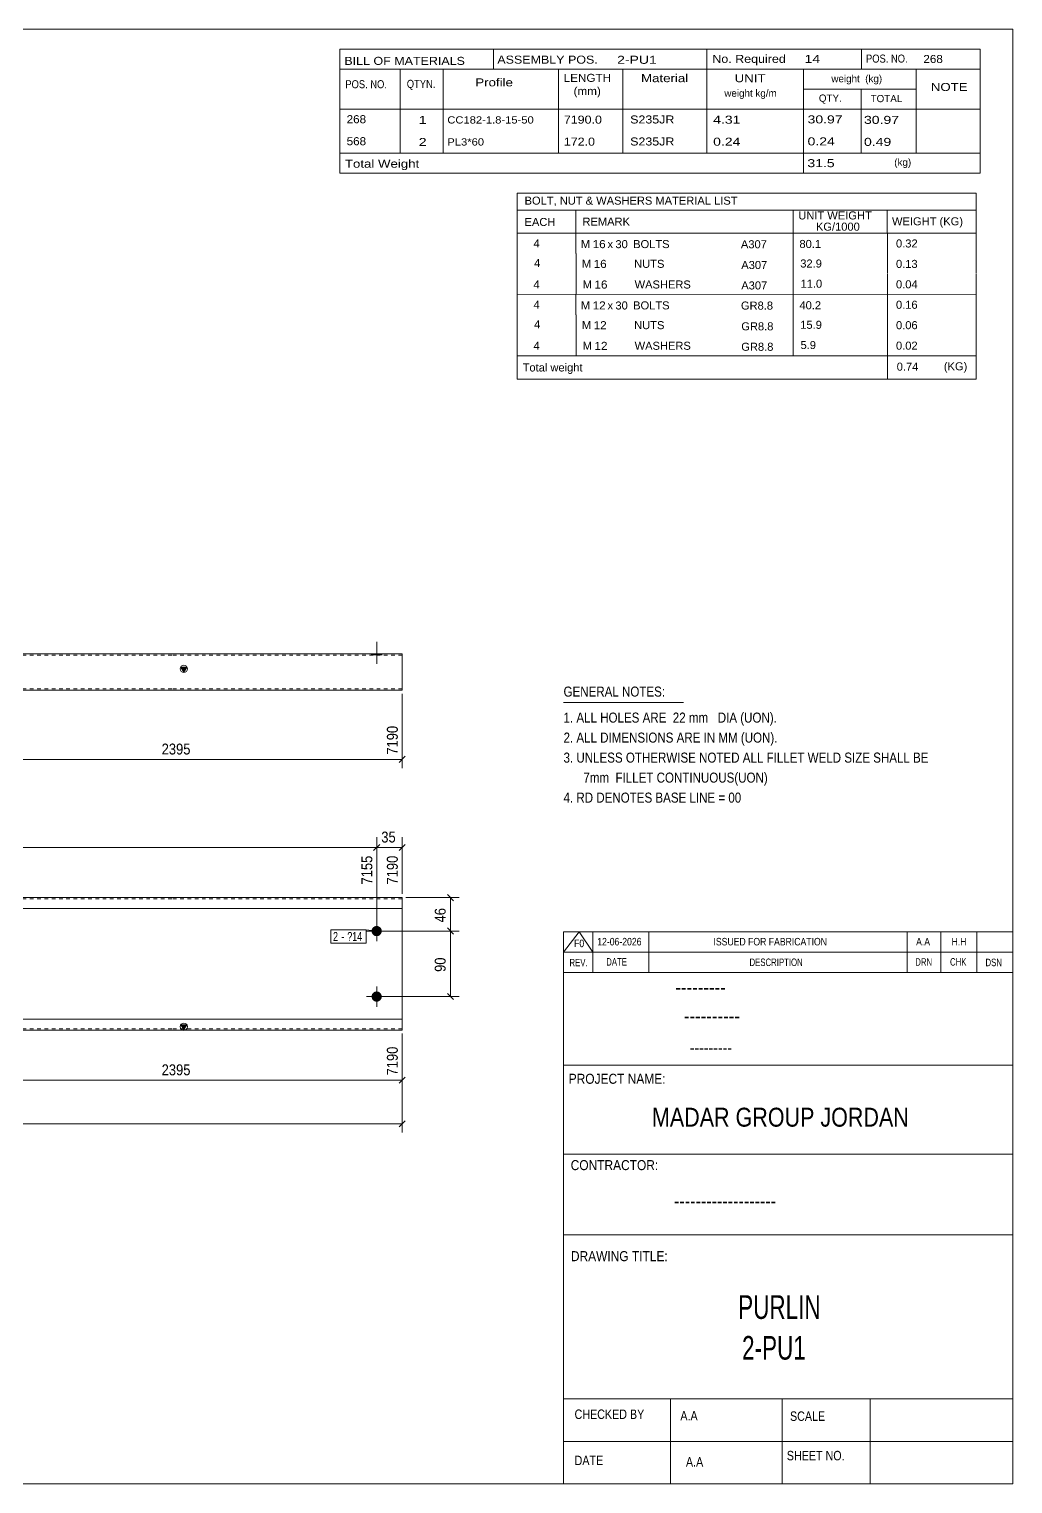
# Model space of a CAD drawing. Header units: millimetres. Extents: x 2 to 579, y 1 to 405.
# Drawn here: x 308.6 to 579, y 5 to 405 of the extents above; entities that cross this region are included whole.
import ezdxf

# ---------------------------------------------------------------- set-up
doc = ezdxf.new("R2010")
doc.units = ezdxf.units.MM
doc.linetypes.add('XKITLINE00', pattern=[0])
doc.linetypes.add('XKITLINE01', pattern=[4, 1, -1, 1, -1])
for name, color, linetype, lineweight in [('Bolt', 3, 'Continuous', 0), ('BoltMark', 7, 'Continuous', 0), ('Dimensions', 7, 'Continuous', 0), ('DrawingSheet', 5, 'Continuous', 0), ('OtherObjectType', 7, 'Continuous', 0), ('Part', 2, 'Continuous', 0)]:
    doc.layers.add(name, color=color, linetype=linetype, lineweight=lineweight)
doc.styles.add('@ARIAL_UNICODE_MS_BOLD', font='ARIAL.TTF')
doc.styles.add('ARIAL', font='ARIAL.TTF')
doc.styles.add('ARIAL_NARROW', font='ARIALN.TTF')
doc.styles.add('COMIC_SANS_MS_BOLD', font='COMICBD.TTF')
doc.styles.add('SWIS721_EX_BT', font='ARIAL.TTF')
doc.styles.add('SWISSE', font='ARIAL.TTF')

# ---------------------------------------------------------------- blocks, each defined once
blk = doc.blocks.new('*A4')
at = {"layer": 'Bolt'}
for points in [[(404.17, 158.4), (404.21, 158.4), (404.24, 158.4), (404.28, 158.39), (404.31, 158.39), (404.34, 158.38), (404.38, 158.38), (404.41, 158.37), (404.44, 158.37), (404.48, 158.36), (404.51, 158.35), (404.54, 158.34), (404.58, 158.33), (404.61, 158.32), (404.64, 158.31), (404.67, 158.29), (404.71, 158.28), (404.74, 158.27), (404.77, 158.25), (404.8, 158.23), (404.83, 158.22), (404.86, 158.2), (404.89, 158.18), (404.92, 158.16), (404.94, 158.14), (404.97, 158.12), (405, 158.1), (405.03, 158.08), (405.05, 158.06), (405.08, 158.04), (405.1, 158.01), (405.13, 157.99), (405.15, 157.97), (405.18, 157.94), (405.2, 157.91), (405.22, 157.89), (405.24, 157.86), (405.26, 157.83), (405.28, 157.81), (405.3, 157.78), (405.32, 157.75), (405.34, 157.72), (405.36, 157.69), (405.37, 157.66), (405.39, 157.63), (405.4, 157.6), (405.42, 157.57), (405.43, 157.54), (405.44, 157.5), (405.46, 157.47), (405.47, 157.44), (405.48, 157.41), (405.49, 157.37), (405.5, 157.34), (405.5, 157.31), (405.51, 157.27), (405.52, 157.24), (405.52, 157.21), (405.53, 157.17), (405.53, 157.14), (405.53, 157.1), (405.54, 157.07), (405.54, 157.03), (405.54, 157), (405.54, 156.97), (405.54, 156.93), (405.53, 156.9), (405.53, 156.86), (405.53, 156.83), (405.52, 156.79), (405.52, 156.76), (405.51, 156.73), (405.5, 156.69), (405.5, 156.66), (405.49, 156.63), (405.48, 156.59), (405.47, 156.56), (405.46, 156.53), (405.44, 156.5), (405.43, 156.46), (405.42, 156.43), (405.4, 156.4), (405.39, 156.37), (405.37, 156.34), (405.36, 156.31), (405.34, 156.28), (405.32, 156.25), (405.3, 156.22), (405.28, 156.19), (405.26, 156.17), (405.24, 156.14), (405.22, 156.11), (405.2, 156.09), (405.18, 156.06), (405.15, 156.03), (405.13, 156.01), (405.1, 155.99), (405.08, 155.96), (405.05, 155.94), (405.03, 155.92), (405, 155.9), (404.97, 155.88), (404.94, 155.86), (404.92, 155.84), (404.89, 155.82), (404.86, 155.8), (404.83, 155.78), (404.8, 155.77), (404.77, 155.75), (404.74, 155.73), (404.71, 155.72), (404.67, 155.71), (404.64, 155.69), (404.61, 155.68), (404.58, 155.67), (404.54, 155.66), (404.51, 155.65), (404.48, 155.64), (404.44, 155.63), (404.41, 155.63), (404.38, 155.62), (404.34, 155.62), (404.31, 155.61), (404.28, 155.61), (404.24, 155.6), (404.21, 155.6), (404.17, 155.6), (404.14, 155.6), (404.1, 155.6), (404.07, 155.6), (404.03, 155.6), (404, 155.61), (403.97, 155.61), (403.93, 155.62), (403.9, 155.62), (403.86, 155.63), (403.83, 155.63), (403.8, 155.64), (403.76, 155.65), (403.73, 155.66), (403.7, 155.67), (403.67, 155.68), (403.63, 155.69), (403.6, 155.71), (403.57, 155.72), (403.54, 155.73), (403.51, 155.75), (403.48, 155.77), (403.45, 155.78), (403.42, 155.8), (403.39, 155.82), (403.36, 155.84), (403.33, 155.86), (403.3, 155.88), (403.28, 155.9), (403.25, 155.92), (403.22, 155.94), (403.2, 155.96), (403.17, 155.99), (403.15, 156.01), (403.12, 156.03), (403.1, 156.06), (403.08, 156.09), (403.06, 156.11), (403.03, 156.14), (403.01, 156.17), (402.99, 156.19), (402.97, 156.22), (402.96, 156.25), (402.94, 156.28), (402.92, 156.31), (402.9, 156.34), (402.89, 156.37), (402.87, 156.4), (402.86, 156.43), (402.84, 156.46), (402.83, 156.5), (402.82, 156.53), (402.81, 156.56), (402.8, 156.59), (402.79, 156.63), (402.78, 156.66), (402.77, 156.69), (402.76, 156.73), (402.76, 156.76), (402.75, 156.79), (402.75, 156.83), (402.74, 156.86), (402.74, 156.9), (402.74, 156.93), (402.74, 156.97), (402.74, 157), (402.74, 157.03), (402.74, 157.07), (402.74, 157.1), (402.74, 157.14), (402.75, 157.17), (402.75, 157.21), (402.76, 157.24), (402.76, 157.27), (402.77, 157.31), (402.78, 157.34), (402.79, 157.37), (402.8, 157.41), (402.81, 157.44), (402.82, 157.47), (402.83, 157.5), (402.84, 157.54), (402.86, 157.57), (402.87, 157.6), (402.89, 157.63), (402.9, 157.66), (402.92, 157.69), (402.94, 157.72), (402.96, 157.75), (402.97, 157.78), (402.99, 157.81), (403.01, 157.83), (403.03, 157.86), (403.06, 157.89), (403.08, 157.91), (403.1, 157.94), (403.12, 157.97), (403.15, 157.99), (403.17, 158.01), (403.2, 158.04), (403.22, 158.06), (403.25, 158.08), (403.28, 158.1), (403.3, 158.12), (403.33, 158.14), (403.36, 158.16), (403.39, 158.18), (403.42, 158.2), (403.45, 158.22), (403.48, 158.23), (403.51, 158.25), (403.54, 158.27), (403.57, 158.28), (403.6, 158.29), (403.63, 158.31), (403.67, 158.32), (403.7, 158.33), (403.73, 158.34), (403.76, 158.35), (403.8, 158.36), (403.83, 158.37), (403.86, 158.37), (403.9, 158.38), (403.93, 158.38), (403.97, 158.39), (404, 158.39), (404.03, 158.4), (404.07, 158.4), (404.1, 158.4), (404.14, 158.4)], [(404.17, 140.4), (404.21, 140.4), (404.24, 140.4), (404.28, 140.39), (404.31, 140.39), (404.34, 140.38), (404.38, 140.38), (404.41, 140.37), (404.44, 140.37), (404.48, 140.36), (404.51, 140.35), (404.54, 140.34), (404.58, 140.33), (404.61, 140.32), (404.64, 140.31), (404.67, 140.29), (404.71, 140.28), (404.74, 140.27), (404.77, 140.25), (404.8, 140.23), (404.83, 140.22), (404.86, 140.2), (404.89, 140.18), (404.92, 140.16), (404.94, 140.14), (404.97, 140.12), (405, 140.1), (405.03, 140.08), (405.05, 140.06), (405.08, 140.04), (405.1, 140.01), (405.13, 139.99), (405.15, 139.97), (405.18, 139.94), (405.2, 139.91), (405.22, 139.89), (405.24, 139.86), (405.26, 139.83), (405.28, 139.81), (405.3, 139.78), (405.32, 139.75), (405.34, 139.72), (405.36, 139.69), (405.37, 139.66), (405.39, 139.63), (405.4, 139.6), (405.42, 139.57), (405.43, 139.54), (405.44, 139.5), (405.46, 139.47), (405.47, 139.44), (405.48, 139.41), (405.49, 139.37), (405.5, 139.34), (405.5, 139.31), (405.51, 139.27), (405.52, 139.24), (405.52, 139.21), (405.53, 139.17), (405.53, 139.14), (405.53, 139.1), (405.54, 139.07), (405.54, 139.03), (405.54, 139), (405.54, 138.97), (405.54, 138.93), (405.53, 138.9), (405.53, 138.86), (405.53, 138.83), (405.52, 138.79), (405.52, 138.76), (405.51, 138.73), (405.5, 138.69), (405.5, 138.66), (405.49, 138.63), (405.48, 138.59), (405.47, 138.56), (405.46, 138.53), (405.44, 138.5), (405.43, 138.46), (405.42, 138.43), (405.4, 138.4), (405.39, 138.37), (405.37, 138.34), (405.36, 138.31), (405.34, 138.28), (405.32, 138.25), (405.3, 138.22), (405.28, 138.19), (405.26, 138.17), (405.24, 138.14), (405.22, 138.11), (405.2, 138.09), (405.18, 138.06), (405.15, 138.03), (405.13, 138.01), (405.1, 137.99), (405.08, 137.96), (405.05, 137.94), (405.03, 137.92), (405, 137.9), (404.97, 137.88), (404.94, 137.86), (404.92, 137.84), (404.89, 137.82), (404.86, 137.8), (404.83, 137.78), (404.8, 137.77), (404.77, 137.75), (404.74, 137.73), (404.71, 137.72), (404.67, 137.71), (404.64, 137.69), (404.61, 137.68), (404.58, 137.67), (404.54, 137.66), (404.51, 137.65), (404.48, 137.64), (404.44, 137.63), (404.41, 137.63), (404.38, 137.62), (404.34, 137.62), (404.31, 137.61), (404.28, 137.61), (404.24, 137.6), (404.21, 137.6), (404.17, 137.6), (404.14, 137.6), (404.1, 137.6), (404.07, 137.6), (404.03, 137.6), (404, 137.61), (403.97, 137.61), (403.93, 137.62), (403.9, 137.62), (403.86, 137.63), (403.83, 137.63), (403.8, 137.64), (403.76, 137.65), (403.73, 137.66), (403.7, 137.67), (403.67, 137.68), (403.63, 137.69), (403.6, 137.71), (403.57, 137.72), (403.54, 137.73), (403.51, 137.75), (403.48, 137.77), (403.45, 137.78), (403.42, 137.8), (403.39, 137.82), (403.36, 137.84), (403.33, 137.86), (403.3, 137.88), (403.28, 137.9), (403.25, 137.92), (403.22, 137.94), (403.2, 137.96), (403.17, 137.99), (403.15, 138.01), (403.12, 138.03), (403.1, 138.06), (403.08, 138.09), (403.06, 138.11), (403.03, 138.14), (403.01, 138.17), (402.99, 138.19), (402.97, 138.22), (402.96, 138.25), (402.94, 138.28), (402.92, 138.31), (402.9, 138.34), (402.89, 138.37), (402.87, 138.4), (402.86, 138.43), (402.84, 138.46), (402.83, 138.5), (402.82, 138.53), (402.81, 138.56), (402.8, 138.59), (402.79, 138.63), (402.78, 138.66), (402.77, 138.69), (402.76, 138.73), (402.76, 138.76), (402.75, 138.79), (402.75, 138.83), (402.74, 138.86), (402.74, 138.9), (402.74, 138.93), (402.74, 138.97), (402.74, 139), (402.74, 139.03), (402.74, 139.07), (402.74, 139.1), (402.74, 139.14), (402.75, 139.17), (402.75, 139.21), (402.76, 139.24), (402.76, 139.27), (402.77, 139.31), (402.78, 139.34), (402.79, 139.37), (402.8, 139.41), (402.81, 139.44), (402.82, 139.47), (402.83, 139.5), (402.84, 139.54), (402.86, 139.57), (402.87, 139.6), (402.89, 139.63), (402.9, 139.66), (402.92, 139.69), (402.94, 139.72), (402.96, 139.75), (402.97, 139.78), (402.99, 139.81), (403.01, 139.83), (403.03, 139.86), (403.06, 139.89), (403.08, 139.91), (403.1, 139.94), (403.12, 139.97), (403.15, 139.99), (403.17, 140.01), (403.2, 140.04), (403.22, 140.06), (403.25, 140.08), (403.28, 140.1), (403.3, 140.12), (403.33, 140.14), (403.36, 140.16), (403.39, 140.18), (403.42, 140.2), (403.45, 140.22), (403.48, 140.23), (403.51, 140.25), (403.54, 140.27), (403.57, 140.28), (403.6, 140.29), (403.63, 140.31), (403.67, 140.32), (403.7, 140.33), (403.73, 140.34), (403.76, 140.35), (403.8, 140.36), (403.83, 140.37), (403.86, 140.37), (403.9, 140.38), (403.93, 140.38), (403.97, 140.39), (404, 140.39), (404.03, 140.4), (404.07, 140.4), (404.1, 140.4), (404.14, 140.4)]]:
    blk.add_hatch(color=3, dxfattribs=at).paths.add_polyline_path(points, flags=17)
at = {"layer": 'Bolt', "color": 3, "linetype": 'XKITLINE00', "lineweight": 0}
for p, q in [((406.94, 157), (401.34, 157)), ((404.14, 154.2), (404.14, 159.8)), ((404.14, 136.2), (404.14, 141.8)), ((406.94, 139), (401.34, 139))]:
    blk.add_line(p, q, dxfattribs=at)
blk = doc.blocks.new('*A7')
at = {"layer": 'Part'}
blk.add_hatch(color=2, dxfattribs=at).paths.add_polyline_path([(350.34, 131.2), (351.94, 131.2), (351.14, 129.8)], flags=17)
at = {"layer": 'Part', "color": 2, "linetype": 'XKITLINE00', "lineweight": 0}
for p, q in [((44.45, 129.8), (44.45, 166.2)), ((107.64, 166.2), (44.45, 166.2)), ((227.74, 166.2), (107.74, 166.2)), ((347.84, 166.2), (227.84, 166.2)), ((411.14, 166.2), (347.94, 166.2)), ((411.14, 129.8), (411.14, 166.2)), ((107.64, 163.2), (44.45, 163.2)), ((161.74, 163.2), (107.74, 163.2)), ((227.74, 163.2), (173.74, 163.2)), ((281.84, 163.2), (227.84, 163.2)), ((347.84, 163.2), (293.84, 163.2)), ((411.14, 163.2), (347.94, 163.2)), ((107.64, 132.8), (44.45, 132.8)), ((161.74, 132.8), (107.74, 132.8)), ((227.74, 132.8), (173.74, 132.8)), ((281.84, 132.8), (227.84, 132.8)), ((347.84, 132.8), (293.84, 132.8)), ((411.14, 132.8), (347.94, 132.8)), ((107.64, 129.8), (44.45, 129.8)), ((227.74, 129.8), (107.74, 129.8)), ((347.84, 129.8), (227.84, 129.8)), ((411.14, 129.8), (347.94, 129.8)), ((351.14, 129.8), (350.34, 131.2)), ((350.34, 131.2), (351.94, 131.2)), ((351.94, 131.2), (351.14, 129.8))]:
    blk.add_line(p, q, dxfattribs=at)
at = {"layer": 'Part', "color": 7, "linetype": 'XKITLINE01', "lineweight": 0}
for p, q in [((107.64, 165.84), (44.45, 165.84)), ((227.74, 165.84), (107.74, 165.84)), ((347.84, 165.84), (227.84, 165.84)), ((411.14, 165.84), (347.94, 165.84)), ((173.74, 163.2), (161.74, 163.2)), ((293.84, 163.2), (281.84, 163.2)), ((173.74, 132.8), (161.74, 132.8)), ((293.84, 132.8), (281.84, 132.8)), ((107.64, 130.16), (44.45, 130.16)), ((227.74, 130.16), (107.74, 130.16)), ((347.84, 130.16), (227.84, 130.16)), ((411.14, 130.16), (347.94, 130.16))]:
    blk.add_line(p, q, dxfattribs=at)
at = {"layer": 'Part', "color": 2, "linetype": 'XKITLINE00', "lineweight": 0}
blk.add_circle((351.14, 130.7), 1, dxfattribs=at)
blk = doc.blocks.new('*A13')
at = {"layer": 'Bolt'}
blk.add_hatch(color=3, dxfattribs=at).paths.add_polyline_path([(402.74, 232.84), (402.74, 233.2), (405.54, 233.2), (405.54, 232.84)], flags=17)
blk.add_hatch(color=3, dxfattribs=at).paths.add_polyline_path([(402.74, 232.84), (402.74, 233.2), (405.54, 233.2), (405.54, 232.84)], flags=17)
at = {"layer": 'Bolt', "color": 3, "linetype": 'XKITLINE00', "lineweight": 0}
for p, q in [((404.14, 230.52), (404.14, 236.52)), ((404.14, 230.52), (404.14, 236.52)), ((402.74, 232.84), (402.74, 233.2)), ((402.74, 232.84), (402.74, 233.2)), ((405.54, 232.84), (405.54, 233.2)), ((405.54, 232.84), (405.54, 233.2))]:
    blk.add_line(p, q, dxfattribs=at)
blk = doc.blocks.new('*A16')
at = {"layer": 'Part'}
blk.add_hatch(color=2, dxfattribs=at).paths.add_polyline_path([(350.34, 229.6), (351.94, 229.6), (351.14, 228.2)], flags=17)
at = {"layer": 'Part', "color": 2, "linetype": 'XKITLINE00', "lineweight": 0}
for p, q in [((44.45, 233.2), (44.45, 223.2)), ((44.45, 233.2), (107.64, 233.2)), ((107.74, 233.2), (227.74, 233.2)), ((227.84, 233.2), (347.84, 233.2)), ((347.94, 233.2), (411.14, 233.2)), ((411.14, 233.2), (411.14, 223.2)), ((351.14, 228.2), (350.34, 229.6)), ((350.34, 229.6), (351.94, 229.6)), ((351.94, 229.6), (351.14, 228.2)), ((44.45, 223.2), (107.64, 223.2)), ((107.74, 223.2), (227.74, 223.2)), ((227.84, 223.2), (347.84, 223.2)), ((347.94, 223.2), (411.14, 223.2))]:
    blk.add_line(p, q, dxfattribs=at)
at = {"layer": 'Part', "color": 7, "linetype": 'XKITLINE01', "lineweight": 0}
for p, q in [((107.64, 232.84), (44.45, 232.84)), ((227.74, 232.84), (107.74, 232.84)), ((347.84, 232.84), (227.84, 232.84)), ((411.14, 232.84), (347.94, 232.84)), ((107.64, 223.56), (44.45, 223.56)), ((227.74, 223.56), (107.74, 223.56)), ((347.84, 223.56), (227.84, 223.56)), ((411.14, 223.56), (347.94, 223.56))]:
    blk.add_line(p, q, dxfattribs=at)
at = {"layer": 'Part', "color": 2, "linetype": 'XKITLINE00', "lineweight": 0}
blk.add_circle((351.14, 229.1), 1, dxfattribs=at)
blk = doc.blocks.new('*A19')
at = {"layer": 'DrawingSheet', "color": 5, "linetype": 'XKITLINE00', "lineweight": 0}
for p, q in [((579, 405), (5, 405)), ((5, 405), (5, 5)), ((579, 5), (579, 405)), ((5, 5), (579, 5))]:
    blk.add_line(p, q, dxfattribs=at)
at = {"layer": 'DrawingSheet', "color": 5, "style": 'ARIAL', "width": 0.85}
blk.add_text('Tekla structures', height=2, rotation=90, dxfattribs=at).set_placement((4.5, 5.5))
blk = doc.blocks.new('*A20')
at = {"layer": 'OtherObjectType', "color": 7, "linetype": 'XKITLINE00', "lineweight": 0}
for p, q in [((442.76, 359.9), (442.75, 348.9)), ((442.76, 359.9), (568.88, 359.9)), ((568.88, 359.9), (568.88, 348.9)), ((442.75, 355.25), (568.88, 355.25)), ((458.87, 355.26), (458.87, 348.9)), ((518.57, 355.26), (518.57, 348.9)), ((544.47, 355.24), (544.47, 348.9)), ((442.76, 348.87), (442.76, 343.37)), ((442.77, 348.9), (568.88, 348.9)), ((458.92, 348.9), (458.92, 343.28)), ((518.57, 348.9), (518.57, 343.28)), ((544.5, 348.9), (544.5, 343.4)), ((568.88, 348.9), (568.88, 343.4)), ((442.79, 343.28), (442.79, 337.67)), ((458.95, 343.28), (458.95, 337.66)), ((518.57, 343.28), (518.57, 337.66)), ((544.5, 343.28), (544.5, 337.78)), ((568.88, 343.28), (568.88, 337.78)), ((442.79, 337.65), (442.79, 332.08)), ((458.95, 337.66), (458.95, 332.04)), ((518.57, 337.66), (518.57, 332.04)), ((544.5, 337.66), (544.5, 332.05)), ((568.88, 337.66), (568.88, 332.05)), ((568.88, 332.05), (442.75, 332.08)), ((442.76, 332.01), (442.76, 326.51)), ((458.92, 332.04), (458.92, 326.42)), ((518.57, 332.04), (518.57, 326.42)), ((544.5, 332.04), (544.5, 326.54)), ((568.88, 332.04), (568.88, 326.54)), ((442.79, 326.42), (442.79, 320.81)), ((458.95, 326.42), (458.95, 320.81)), ((518.57, 326.42), (518.57, 320.81)), ((544.5, 326.42), (544.5, 320.92)), ((568.88, 326.42), (568.88, 320.92)), ((442.79, 320.79), (442.79, 315.22)), ((458.95, 320.8), (458.95, 315.19)), ((518.57, 320.81), (518.57, 315.19)), ((544.5, 320.8), (544.5, 315.2)), ((568.88, 320.8), (568.88, 315.19)), ((568.88, 315.19), (442.75, 315.22)), ((442.78, 315.19), (442.78, 308.78)), ((442.85, 315.18), (568.87, 315.19)), ((544.5, 315.15), (544.5, 308.74)), ((568.87, 315.16), (568.87, 308.74)), ((442.77, 308.74), (568.87, 308.74))]:
    blk.add_line(p, q, dxfattribs=at)
at = {"layer": 'OtherObjectType', "color": 7, "style": 'ARIAL_NARROW'}
for s, width, p in [('BOLT, NUT & WASHERS MATERIAL LIST', 1.211571, (444.79, 356.74)), ('EACH', 1.211571, (444.78, 350.87)), ('REMARK', 1.211571, (460.7, 350.96)), ('UNIT WEIGHT', 1.211571, (520.03, 352.67)), ('WEIGHT (KG)', 1.211571, (545.78, 351.05)), (' KG/1000', 1.211571, (524.02, 349.58)), ('4', 1.211571, (447.26, 345)), ('M', 1.211571, (460.26, 344.8)), ('16', 1.275, (463.5, 344.78)), ('x', 1.211571, (467.58, 344.78)), ('30', 1.211571, (469.76, 344.77)), ('BOLTS', 1.211571, (474.63, 344.79)), ('A307', 1.211571, (504.25, 344.74)), ('80.1', 1.211571, (520.34, 344.83)), ('0.32', 1.211571, (546.87, 344.96)), ('4', 1.211571, (447.4, 339.56)), ('M', 1.211571, (460.54, 339.36)), ('16', 1.275, (463.78, 339.34)), ('NUTS', 1.211571, (474.91, 339.36)), ('A307', 1.211571, (504.35, 339.04)), ('32.9', 1.211571, (520.56, 339.45)), ('0.13', 1.211571, (546.87, 339.34)), ('11.0', 1.211571, (520.64, 333.89)), ('4', 1.211571, (447.24, 333.69)), ('M', 1.211571, (460.76, 333.69)), ('16', 1.275, (464, 333.67)), ('WASHERS', 1.211571, (475.04, 333.68)), ('A307', 1.211571, (504.35, 333.42)), ('0.04', 1.211571, (546.87, 333.73)), ('4', 1.211571, (447.26, 328.15)), ('M', 1.211571, (460.26, 327.94)), ('12', 1.275, (463.5, 327.92)), ('x', 1.211571, (467.58, 327.92)), ('30', 1.211571, (469.76, 327.91)), ('BOLTS', 1.211571, (474.63, 327.93)), ('GR8.8', 1.211571, (504.25, 327.88)), ('40.2', 1.211571, (520.34, 327.97)), ('0.16', 1.211571, (546.87, 328.11)), ('4', 1.211571, (447.4, 322.7)), ('M', 1.211571, (460.54, 322.51)), ('12', 1.275, (463.78, 322.49)), ('NUTS', 1.211571, (474.91, 322.5)), ('GR8.8', 1.211571, (504.35, 322.18)), ('15.9', 1.211571, (520.56, 322.6)), ('0.06', 1.211571, (546.87, 322.49)), ('4', 1.211571, (447.24, 316.83)), ('M', 1.211571, (460.76, 316.83)), ('12', 1.275, (464, 316.81)), ('WASHERS', 1.211571, (475.04, 316.83)), ('GR8.8', 1.211571, (504.35, 316.56)), ('5.9', 1.211571, (520.64, 317.03)), ('0.02', 1.211571, (546.87, 316.87)), ('Total weight', 1.211571, (444.26, 310.86)), ('0.74', 1.211571, (547.07, 311.09)), ('(KG)', 1.211571, (560.02, 311.19))]:
    blk.add_text(s, height=2.2, dxfattribs=dict(at, width=width)).set_placement(p)
blk = doc.blocks.new('*A21')
at = {"layer": 'OtherObjectType', "color": 7, "linetype": 'XKITLINE00', "lineweight": 0}
blk.add_line((455.5, 219.82), (488.5, 219.82), dxfattribs=at)
at = {"layer": 'OtherObjectType', "color": 7, "style": 'ARIAL_NARROW', "width": 1.008832}
for s, p in [('GENERAL NOTES:', (455.5, 221.47)), ('1. ALL HOLES ARE  22 mm   DIA (UON).', (455.5, 214.32)), ('2. ALL DIMENSIONS ARE IN MM (UON).', (455.5, 208.82)), ('3. UNLESS OTHERWISE NOTED ALL FILLET WELD SIZE SHALL BE', (455.5, 203.32)), ('7mm  FILLET CONTINUOUS(UON)', (460.95, 197.82)), ('4. RD DENOTES BASE LINE = 00', (455.5, 192.32))]:
    blk.add_text(s, height=2.75, dxfattribs=at).set_placement(p)
blk = doc.blocks.new('*A22')
at = {"layer": 'OtherObjectType', "color": 7, "linetype": 'XKITLINE00', "lineweight": 0}
for p, q in [((455.5, 156.76), (579, 156.76)), ((455.5, 151.21), (459.82, 156.76)), ((455.5, 151.21), (455.5, 156.76)), ((459.82, 156.76), (463.53, 151.21)), ((463.53, 151.21), (463.53, 156.76)), ((478.97, 151.21), (478.97, 156.76)), ((549.98, 151.21), (549.98, 156.76)), ((559.24, 151.21), (559.24, 156.76)), ((569.12, 151.21), (569.12, 156.76)), ((579, 151.21), (579, 156.76)), ((455.5, 151.21), (579, 151.21)), ((455.5, 145.65), (455.5, 151.21)), ((459.21, 151.21), (579, 151.21)), ((463.53, 145.65), (463.53, 151.21)), ((478.97, 145.65), (478.97, 151.21)), ((549.98, 145.65), (549.98, 151.21)), ((559.24, 145.65), (559.24, 151.21)), ((569.12, 145.65), (569.12, 151.21)), ((579, 145.65), (579, 151.21))]:
    blk.add_line(p, q, dxfattribs=at)
at = {"layer": 'OtherObjectType', "color": 7, "style": 'ARIAL_NARROW'}
for s, height, width, p in [('F0', 2.058, 1.008832, (458.4, 152.59)), ('12-06-2026', 2.058, 1.008832, (464.76, 153.06)), ('ISSUED FOR FABRICATION', 2.0583, 1.008832, (496.71, 153.06)), ('A.A', 2.058, 1.008832, (552.4, 153.06)), ('H.H', 2.058, 1.008832, (562.13, 153.06)), ('REV.', 2.058, 0.907949, (457.13, 147.31)), ('DATE', 2.058, 0.907949, (467.23, 147.5)), ('DESCRIPTION', 2.0583, 0.907949, (506.61, 147.39)), ('DRN', 2.058, 0.907949, (552.17, 147.47)), ('CHK', 2.058, 0.907949, (561.72, 147.5)), ('DSN', 2.058, 0.907949, (571.47, 147.35))]:
    blk.add_text(s, height=height, dxfattribs=dict(at, width=width)).set_placement(p)
blk = doc.blocks.new('*A24')
at = {"layer": 'OtherObjectType', "color": 2, "linetype": 'XKITLINE00', "lineweight": 0}
for p, q in [((455.5, 145.65), (579, 145.65)), ((455.5, 5), (455.5, 145.64)), ((578.98, 145.64), (579, 5)), ((579, 120.14), (455.5, 120.14)), ((455.5, 95.63), (579, 95.63)), ((579, 73.49), (455.5, 73.49)), ((579, 28.4), (455.5, 28.4)), ((484.94, 28.4), (484.94, 5)), ((515.62, 5), (515.62, 28.4)), ((539.75, 5), (539.75, 28.4)), ((579, 16.7), (455.5, 16.7)), ((579, 5), (455.5, 5))]:
    blk.add_line(p, q, dxfattribs=at)
at = {"layer": 'OtherObjectType', "color": 4, "style": '@ARIAL_UNICODE_MS_BOLD', "width": 0.85}
blk.add_text('---------', height=3.9, dxfattribs=at).set_placement((486.23, 139.59))
at = {"layer": 'OtherObjectType', "color": 7, "style": 'ARIAL', "width": 0.85}
for s, height, p in [('----------', 3.9, (488.56, 131.77)), ('---------', 3.25, (490.21, 123.31))]:
    blk.add_text(s, height=height, dxfattribs=at).set_placement(p)
at = {"layer": 'OtherObjectType', "color": 3, "width": 0.85}
for s, style, p in [('PROJECT NAME:', 'SWIS721_EX_BT', (456.92, 115.01)), ('CONTRACTOR:', 'SWISSE', (457.47, 91.27)), ('DRAWING TITLE:', 'SWIS721_EX_BT', (457.53, 66.24))]:
    blk.add_text(s, height=2.7618, dxfattribs=dict(at, style=style)).set_placement(p)
at = {"layer": 'OtherObjectType', "color": 7, "width": 0.85}
for s, height, p in [('MADAR GROUP JORDAN', 5.2, (479.79, 103.23)), ('CHECKED BY', 2.592, (458.53, 22.86)), ('A.A', 2.592, (487.61, 22.45)), ('SCALE', 2.592, (517.74, 22.33)), ('DATE', 2.592, (458.54, 10.16)), ('A.A', 2.592, (489.14, 9.76)), ('SHEET NO.', 2.592, (516.87, 11.49))]:
    blk.add_text(s, height=height, dxfattribs=at).set_placement(p)
at = {"layer": 'OtherObjectType', "color": 1}
for s, height, style, width, p in [('-------------------', 3.9, 'COMIC_SANS_MS_BOLD', 0.85, (485.87, 80.86)), ('PURLIN', 6.5, 'ARIAL', 0.68, (503.5, 50.37)), ('2-PU1', 6.5, 'ARIAL', 0.68, (504.57, 39.17))]:
    blk.add_text(s, height=height, dxfattribs=dict(at, style=style, width=width)).set_placement(p)
blk = doc.blocks.new('*A25')
at = {"layer": 'OtherObjectType', "color": 7, "linetype": 'XKITLINE00', "lineweight": 0}
for p, q in [((393.98, 399.5), (569.98, 399.5)), ((393.98, 399.5), (393.98, 388.5)), ((436.26, 399.42), (436.26, 393.87)), ((494.85, 394), (494.85, 399.5)), ((537.43, 393.96), (537.43, 399.42)), ((569.98, 394), (569.98, 399.5)), ((393.98, 394), (569.98, 394)), ((410.64, 394), (410.64, 383)), ((422.4, 393.98), (422.4, 383.03)), ((454.12, 393.99), (454.13, 383)), ((471.78, 393.98), (471.78, 383)), ((494.85, 393.98), (494.85, 383)), ((521.43, 394), (521.43, 383)), ((552.42, 394), (552.42, 383)), ((569.98, 394), (569.98, 388.5)), ((393.98, 388.5), (393.98, 383)), ((521.45, 388.52), (552.45, 388.52)), ((537.28, 388.52), (537.28, 383)), ((569.98, 388.5), (569.98, 383)), ((393.98, 383), (569.98, 383)), ((393.98, 383), (393.98, 376.95)), ((410.63, 383), (410.63, 376.95)), ((422.44, 382.99), (422.44, 376.95)), ((454.12, 383), (454.11, 376.95)), ((471.79, 383), (471.79, 376.95)), ((494.87, 383), (494.87, 376.95)), ((521.44, 383), (521.44, 376.95)), ((537.33, 382.95), (537.33, 376.95)), ((552.43, 383), (552.43, 376.95)), ((569.98, 383), (569.98, 376.95)), ((393.98, 376.95), (393.98, 370.9)), ((410.63, 376.95), (410.63, 370.9)), ((422.44, 376.94), (422.44, 370.9)), ((454.12, 376.95), (454.11, 370.9)), ((471.79, 376.95), (471.79, 370.9)), ((494.87, 376.95), (494.87, 370.9)), ((521.44, 376.95), (521.44, 370.9)), ((537.33, 376.9), (537.33, 370.9)), ((552.43, 376.95), (552.43, 370.9)), ((569.98, 376.95), (569.98, 370.9)), ((393.98, 370.9), (569.98, 370.9)), ((393.98, 370.9), (393.98, 365.4)), ((521.44, 370.9), (521.44, 365.4)), ((569.98, 370.9), (569.98, 365.4)), ((393.98, 365.4), (569.98, 365.4))]:
    blk.add_line(p, q, dxfattribs=at)
at = {"layer": 'OtherObjectType', "color": 7, "style": 'ARIAL_NARROW'}
for s, height, width, p in [('BILL OF MATERIALS', 2.2, 1.36, (395.25, 395.16)), ('ASSEMBLY POS.', 2.2, 1.36, (437.3, 395.5)), ('2-PU1', 2.2, 1.525501, (470.23, 395.46)), ('No. Required', 2.2, 1.36, (496.39, 395.72)), ('14', 2.2, 1.525501, (521.75, 395.72)), ('POS. NO.', 2.2, 1.02, (538.63, 395.79)), ('268', 2.2, 1.270501, (554.4, 395.69)), ('LENGTH', 2.2, 1.275, (455.54, 390.49)), ('Material', 2.2, 1.445, (476.81, 390.41)), ('UNIT', 2.2, 1.445, (502.52, 390.4)), ('weight  (kg)', 1.98, 1.19, (529.11, 390.39)), ('POS. NO.', 2.2, 1.02, (395.53, 388.74)), ('QTYN.', 2.2, 1.02, (412.42, 388.84)), ('Profile', 2.2, 1.445, (431.26, 389.25)), ('(mm)', 2.2, 1.275, (458.26, 386.86)), ('weight kg/m', 1.98, 1.19, (499.69, 386.4)), ('NOTE', 2.2, 1.445, (556.44, 387.99)), ('QTY.', 1.98, 1.19, (525.68, 385.03)), ('TOTAL', 1.98, 1.19, (539.9, 384.91)), ('268', 2.2, 1.270501, (395.89, 379.12)), ('1', 2.2, 1.525501, (415.71, 378.91)), ('CC182-1.8-15-50', 1.98, 1.355501, (423.56, 379.04)), ('7190.0', 2.2, 1.355501, (455.59, 379.01)), ('S235JR', 2.2, 1.355501, (473.81, 379.05)), ('4.31', 2.2, 1.525501, (496.62, 378.99)), ('30.97', 2.2, 1.525501, (522.57, 379.07)), ('30.97', 2.2, 1.525501, (538.08, 378.94)), ('568', 2.2, 1.270501, (395.89, 373.07)), ('2', 2.2, 1.525501, (415.71, 372.86)), ('PL3*60', 1.98, 1.355501, (423.56, 372.99)), ('172.0', 2.2, 1.355501, (455.59, 372.96)), ('S235JR', 2.2, 1.355501, (473.81, 373)), ('0.24', 2.2, 1.525501, (496.62, 372.94)), ('0.24', 2.2, 1.525501, (522.57, 373.02)), ('0.49', 2.2, 1.525501, (538.08, 372.89)), ('Total Weight', 2.2, 1.445, (395.4, 366.89)), ('31.5', 2.2, 1.525501, (522.52, 367.04)), ('(kg)', 1.98, 1.19, (546.4, 367.41))]:
    blk.add_text(s, height=height, dxfattribs=dict(at, width=width)).set_placement(p)
blk = doc.blocks.new('*A27')
at = {"layer": 'Dimensions', "color": 7, "linetype": 'XKITLINE00', "lineweight": 0}
for p, q in [((44.45, 128.8), (44.45, 101.6)), ((411.14, 128.8), (411.14, 101.6)), ((45.3, 104.85), (43.6, 103.15)), ((44.45, 104), (411.14, 104)), ((411.99, 104.85), (410.29, 103.15))]:
    blk.add_line(p, q, dxfattribs=at)
at = {"layer": 'Dimensions', "color": 3}
for p in [(44.45, 104), (411.14, 104)]:
    blk.add_point(p, dxfattribs=at)
at = {"layer": 'Dimensions', "color": 3, "style": 'ARIAL', "width": 0.85}
blk.add_text('7190', height=3, dxfattribs=at).set_placement((223.34, 105.35))
blk = doc.blocks.new('*A29')
at = {"layer": 'Dimensions', "color": 7, "linetype": 'XKITLINE00', "lineweight": 0}
for p, q in [((52.3, 180.85), (50.6, 179.15)), ((51.45, 158), (51.45, 182.85)), ((51.45, 180), (404.14, 180)), ((404.99, 180.85), (403.29, 179.15)), ((404.14, 158), (404.14, 182.85))]:
    blk.add_line(p, q, dxfattribs=at)
at = {"layer": 'Dimensions', "color": 3}
for p in [(51.45, 180), (404.14, 180)]:
    blk.add_point(p, dxfattribs=at)
at = {"layer": 'Dimensions', "color": 3, "style": 'ARIAL', "width": 0.85}
blk.add_text('7120', height=3, dxfattribs=at).set_placement((223.34, 181.35))
blk.add_text('7155', height=3, rotation=90.0002, dxfattribs=at).set_placement((402.94, 169.8))
blk = doc.blocks.new('*A30')
at = {"layer": 'Dimensions', "color": 7, "linetype": 'XKITLINE00', "lineweight": 0}
for p, q in [((404.99, 180.85), (403.29, 179.15)), ((404.14, 158), (404.14, 182.85)), ((404.14, 180), (411.14, 180)), ((411.99, 180.85), (410.29, 179.15)), ((411.14, 167.2), (411.14, 182.85))]:
    blk.add_line(p, q, dxfattribs=at)
at = {"layer": 'Dimensions', "color": 3}
for p in [(404.14, 180), (411.14, 180)]:
    blk.add_point(p, dxfattribs=at)
at = {"layer": 'Dimensions', "color": 3, "style": 'ARIAL', "width": 0.85}
blk.add_text('35', height=3, dxfattribs=at).set_placement((405.41, 181.35))
blk.add_text('7190', height=3, rotation=90.0002, dxfattribs=at).set_placement((409.94, 169.8))
blk = doc.blocks.new('*A33')
at = {"layer": 'Dimensions', "color": 7, "linetype": 'XKITLINE00', "lineweight": 0}
for p, q in [((287.84, 147), (287.84, 113.6)), ((411.14, 128.8), (411.14, 113.6)), ((288.69, 116.85), (287, 115.15)), ((287.84, 116), (411.14, 116)), ((411.99, 116.85), (410.29, 115.15))]:
    blk.add_line(p, q, dxfattribs=at)
at = {"layer": 'Dimensions', "color": 3}
for p in [(287.84, 116), (411.14, 116)]:
    blk.add_point(p, dxfattribs=at)
at = {"layer": 'Dimensions', "color": 3, "style": 'ARIAL', "width": 0.85}
blk.add_text('7190', height=3, rotation=90.0002, dxfattribs=at).set_placement((409.94, 117.3))
blk.add_text('2395', height=3, dxfattribs=at).set_placement((345.04, 117.35))
blk = doc.blocks.new('*A38')
at = {"layer": 'Dimensions', "color": 7, "linetype": 'XKITLINE00', "lineweight": 0}
for p, q in [((405.14, 157), (426.85, 157)), ((423.6, 157.85), (425.3, 156.15)), ((424.45, 139), (424.45, 157)), ((405.14, 139), (426.85, 139)), ((423.6, 139.85), (425.3, 138.15))]:
    blk.add_line(p, q, dxfattribs=at)
at = {"layer": 'Dimensions', "color": 3}
for p in [(424.45, 157), (424.45, 139)]:
    blk.add_point(p, dxfattribs=at)
at = {"layer": 'Dimensions', "color": 3, "style": 'ARIAL', "width": 0.85}
blk.add_text('90', height=3, rotation=90.0002, dxfattribs=at).set_placement((423.1, 145.77))
blk = doc.blocks.new('*A39')
at = {"layer": 'Dimensions', "color": 7, "linetype": 'XKITLINE00', "lineweight": 0}
for p, q in [((412.14, 166.2), (426.85, 166.2)), ((423.6, 167.05), (425.3, 165.35)), ((424.45, 157), (424.45, 166.2)), ((405.14, 157), (426.85, 157)), ((423.6, 157.85), (425.3, 156.15))]:
    blk.add_line(p, q, dxfattribs=at)
at = {"layer": 'Dimensions', "color": 3}
for p in [(424.45, 166.2), (424.45, 157)]:
    blk.add_point(p, dxfattribs=at)
at = {"layer": 'Dimensions', "color": 3, "style": 'ARIAL', "width": 0.85}
blk.add_text('46', height=3, rotation=90.0002, dxfattribs=at).set_placement((423.1, 159.37))
blk = doc.blocks.new('*A42')
at = {"layer": 'BoltMark', "color": 7, "linetype": 'XKITLINE00', "lineweight": 0}
for p, q in [((391.55, 157.35), (401.24, 157.35)), ((391.55, 153.65), (391.55, 157.35)), ((401.24, 153.65), (401.24, 157.35)), ((404.14, 157), (401.24, 157.35)), ((391.55, 153.65), (401.24, 153.65))]:
    blk.add_line(p, q, dxfattribs=at)
at = {"layer": 'BoltMark', "color": 3, "style": 'ARIAL_NARROW', "width": 0.85}
for s, p in [('2', (392.15, 154.25)), ('?14', (396.08, 154.25)), ('-', (394.42, 154.25))]:
    blk.add_text(s, height=2.5, dxfattribs=at).set_placement(p)
blk = doc.blocks.new('*A52')
at = {"layer": 'Dimensions', "color": 7, "linetype": 'XKITLINE00', "lineweight": 0}
for p, q in [((287.84, 227.2), (287.84, 201.8)), ((411.14, 222.2), (411.14, 201.8)), ((288.69, 205.05), (287, 203.35)), ((287.84, 204.2), (411.14, 204.2)), ((411.99, 205.05), (410.29, 203.35))]:
    blk.add_line(p, q, dxfattribs=at)
at = {"layer": 'Dimensions', "color": 3}
for p in [(287.84, 204.2), (411.14, 204.2)]:
    blk.add_point(p, dxfattribs=at)
at = {"layer": 'Dimensions', "color": 3, "style": 'ARIAL', "width": 0.85}
blk.add_text('7190', height=3, rotation=90.0002, dxfattribs=at).set_placement((409.94, 205.5))
blk.add_text('2395', height=3, dxfattribs=at).set_placement((345.04, 205.55))

msp = doc.modelspace()

# ---------------------------------------------------------------- block references
at = {"lineweight": 0}
for name in ['*A19', '*A25', '*A20', '*A13', '*A52', '*A21', '*A29', '*A30', '*A39', '*A42', '*A4', '*A38', '*A22', '*A33', '*A24', '*A27']:
    msp.add_blockref(name, (0, 0), dxfattribs=at)
at = {"layer": 'Part', "lineweight": 0}
for name in ['*A16', '*A7']:
    msp.add_blockref(name, (0, 0), dxfattribs=at)

doc.saveas('drawing.dxf')
